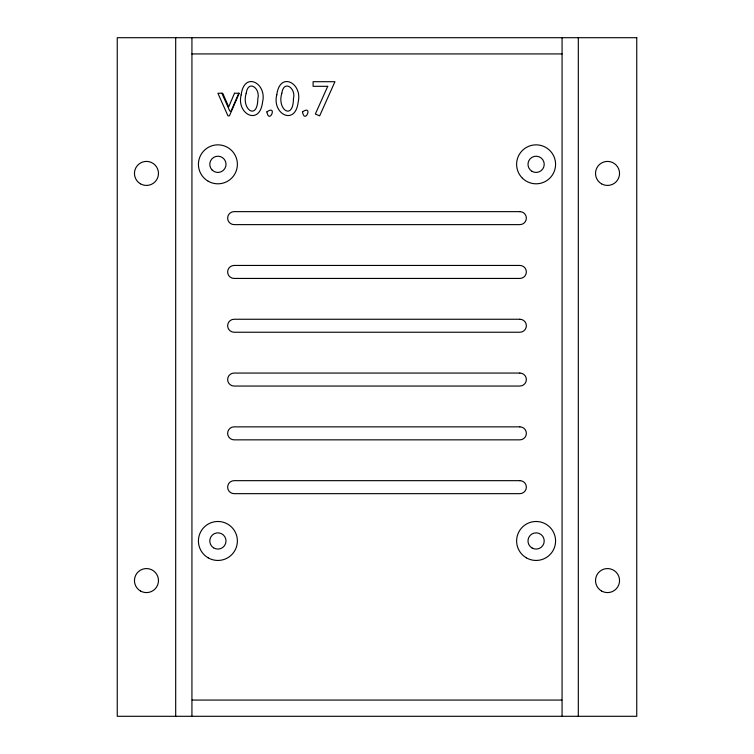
<?xml version="1.0" encoding="UTF-8"?>
<svg xmlns="http://www.w3.org/2000/svg" width="754" height="754" viewBox="0 0 754 754"><rect width="100%" height="100%" fill="white"/><g stroke="black" fill="none" stroke-linecap="round" stroke-linejoin="round"><path stroke-width="1.13" d="M238.801 93.232L231.054 111.083L229.791 111.083L221.855 93.232M191.931 53.93L562.069 53.93M192.176 700.07L561.824 700.07M578.309 37.7L578.309 716.3M562.069 37.7L562.069 716.3M191.931 37.7L191.931 716.3M175.691 37.7L175.691 716.3M241.157 94.929C236.2 114.033 259.696 126.286 262.543 102.167C267.265 83.185 244.145 70.735 241.157 94.929M276.775 94.929C271.817 114.033 295.314 126.286 298.16 102.167C302.872 83.185 279.762 70.735 276.775 94.929M246.19 93.308C241.11 109.528 257.661 121.036 257.821 98.689C260.667 88.397 248.198 79.104 246.19 93.308M281.808 93.308C276.727 109.528 293.268 121.036 293.438 98.689C296.275 88.397 283.815 79.104 281.808 93.308M266.878 111.875C269.235 124.844 277.84 104.306 266.878 111.875M302.495 111.875C304.852 124.844 313.457 104.306 302.495 111.875M234.485 93.232L228.707 106.917L222.713 93.232L217.906 93.232L227.962 115.862L229.433 115.862L239.254 93.232L234.485 93.232M327.726 86.314L315.342 114.043L319.649 115.862L334.955 81.696L313.099 81.696L313.099 86.314L327.726 86.314M636.753 37.7L117.247 37.7L117.247 716.3L636.753 716.3L636.753 37.7M519.864 211.638L234.136 211.638A6.494 6.494 0 0 0 227.642 218.132A6.494 6.494 0 0 0 234.136 224.626L519.864 224.626A6.494 6.494 0 0 0 526.358 218.132A6.494 6.494 0 0 0 519.864 211.638M519.864 265.446L234.136 265.446A6.494 6.494 0 0 0 227.642 271.94A6.494 6.494 0 0 0 234.136 278.433L519.864 278.433A6.494 6.494 0 0 0 526.358 271.94A6.494 6.494 0 0 0 519.864 265.446M519.864 319.253L234.136 319.253A6.494 6.494 0 0 0 227.642 325.747A6.494 6.494 0 0 0 234.136 332.241L519.864 332.241A6.494 6.494 0 0 0 526.358 325.747A6.494 6.494 0 0 0 519.864 319.253M519.864 373.06L234.136 373.06A6.494 6.494 0 0 0 227.642 379.554A6.494 6.494 0 0 0 234.136 386.048L519.864 386.048A6.494 6.494 0 0 0 526.358 379.554A6.494 6.494 0 0 0 519.864 373.06M519.864 426.858L234.136 426.858A6.494 6.494 0 0 0 227.642 433.352A6.494 6.494 0 0 0 234.136 439.846L519.864 439.846A6.494 6.494 0 0 0 526.358 433.352A6.494 6.494 0 0 0 519.864 426.858M519.864 480.666L234.136 480.666A6.494 6.494 0 0 0 227.642 487.159A6.494 6.494 0 0 0 234.136 493.653L519.864 493.653A6.494 6.494 0 0 0 526.358 487.159A6.494 6.494 0 0 0 519.864 480.666M601.522 183.825A12.017 12.017 0 0 0 619.543 173.42A12.017 12.017 0 0 0 601.522 163.015A12.017 12.017 0 0 0 601.522 183.825M601.522 590.985A12.017 12.017 0 0 0 619.543 580.58A12.017 12.017 0 0 0 601.522 570.175A12.017 12.017 0 0 0 601.522 590.985M208.161 181.196A19.481 19.481 0 0 0 237.387 164.325A19.481 19.481 0 0 0 208.161 147.454A19.481 19.481 0 0 0 208.161 181.196M208.161 557.837A19.481 19.481 0 0 0 237.387 540.967A19.481 19.481 0 0 0 208.161 524.096A19.481 19.481 0 0 0 208.161 557.837M526.358 557.837A19.481 19.481 0 0 0 555.575 540.967A19.481 19.481 0 0 0 526.358 524.096A19.481 19.481 0 0 0 526.358 557.837M522.409 178.189A19.481 19.481 0 0 0 554.944 169.245A19.481 19.481 0 0 0 530.929 145.541A19.481 19.481 0 0 0 522.409 178.189M532.041 171.356A8.115 8.115 0 0 0 544.218 164.325A8.115 8.115 0 0 0 532.041 157.303A8.115 8.115 0 0 0 532.041 171.356M212.166 170.065A8.115 8.115 0 0 0 225.748 166.427A8.115 8.115 0 0 0 215.804 156.493A8.115 8.115 0 0 0 212.166 170.065M213.599 547.847A8.115 8.115 0 0 0 226.012 541.259A8.115 8.115 0 0 0 214.098 533.794A8.115 8.115 0 0 0 213.599 547.847M532.041 547.998A8.115 8.115 0 0 0 544.218 540.967A8.115 8.115 0 0 0 532.041 533.936A8.115 8.115 0 0 0 532.041 547.998M140.461 590.985A12.017 12.017 0 0 0 158.481 580.58A12.017 12.017 0 0 0 140.461 570.175A12.017 12.017 0 0 0 140.461 590.985M140.461 183.825A12.017 12.017 0 0 0 158.481 173.42A12.017 12.017 0 0 0 140.461 163.015A12.017 12.017 0 0 0 140.461 183.825"/></g></svg>
